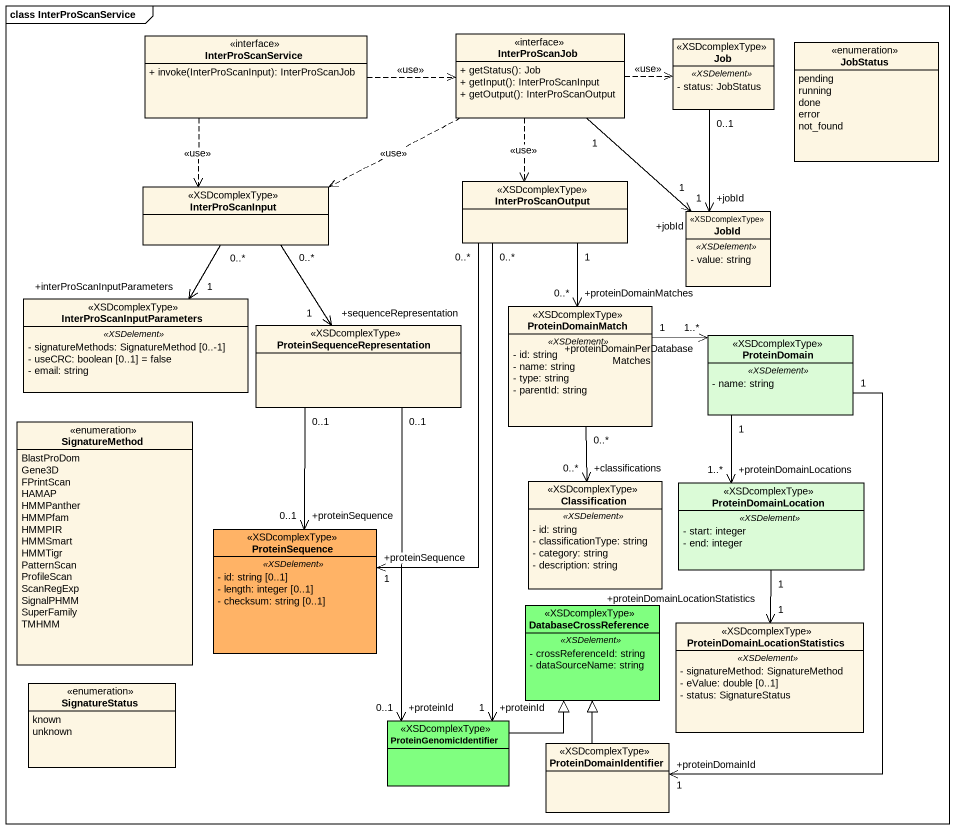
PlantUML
@startuml
mainframe class InterProScanService
hide circle
hide empty members
skinparam classAttributeIconSize 0
class InterProScanService <<interface>> {
  + invoke(InterProScanInput): InterProScanJob
}
class InterProScanJob <<interface>> {
  + getStatus(): Job
  + getInput(): InterProScanInput
  + getOutput(): InterProScanOutput
}
class Job <<XSDcomplexType>> {
  .. <<XSDelement>> ..
  - status: JobStatus
}
enum JobStatus {
  pending
  running
  done
  error
  not_found
}
class InterProScanInput <<XSDcomplexType>>
class InterProScanOutput <<XSDcomplexType>>
class JobId <<XSDcomplexType>> {
  .. <<XSDelement>> ..
  - value: string
}
class InterProScanInputParameters <<XSDcomplexType>> {
  .. <<XSDelement>> ..
  - signatureMethods: SignatureMethod [0..-1]
  - useCRC: boolean [0..1] = false
  - email: string
}
class "ProteinSequenceRepresentation" as ProteinSequenceRepresentatio <<XSDcomplexType>>
class ProteinDomainMatch <<XSDcomplexType>> {
  .. <<XSDelement>> ..
  - id: string
  - name: string
  - type: string
  - parentId: string
}
class ProteinDomain <<XSDcomplexType>> #DBFBD7 {
  .. <<XSDelement>> ..
  - name: string
}
enum SignatureMethod {
  BlastProDom
  Gene3D
  FPrintScan
  HAMAP
  HMMPanther
  HMMPfam
  HMMPIR
  HMMSmart
  HMMTigr
  PatternScan
  ProfileScan
  ScanRegExp
  SignalPHMM
  SuperFamily
  TMHMM
}
class Classification <<XSDcomplexType>> {
  .. <<XSDelement>> ..
  - id: string
  - classificationType: string
  - category: string
  - description: string
}
class ProteinDomainLocation <<XSDcomplexType>> #DBFBD7 {
  .. <<XSDelement>> ..
  - start: integer
  - end: integer
}
class ProteinSequence <<XSDcomplexType>> #FFB366 {
  .. <<XSDelement>> ..
  - id: string [0..1]
  - length: integer [0..1]
  - checksum: string [0..1]
}
class DatabaseCrossReference <<XSDcomplexType>> #80FF80 {
  .. <<XSDelement>> ..
  - crossReferenceId: string
  - dataSourceName: string
}
class "ProteinDomainLocationStatistics" as ProteinDomainLocationStatist <<XSDcomplexType>> {
  .. <<XSDelement>> ..
  - signatureMethod: SignatureMethod
  - eValue: double [0..1]
  - status: SignatureStatus
}
enum SignatureStatus {
  known
  unknown
}
class ProteinGenomicIdentifier <<XSDcomplexType>> #80FF80
class ProteinDomainIdentifier <<XSDcomplexType>>
InterProScanService .right.> InterProScanJob : <<use>>
InterProScanService ..> InterProScanInput : <<use>>
InterProScanJob .right.> Job : <<use>>
InterProScanJob .left.> InterProScanInput : <<use>>
InterProScanJob ..> InterProScanOutput : <<use>>
InterProScanJob "1" --> "+jobId\n1" JobId
Job "0..1" --> "+jobId\n1" JobId
InterProScanInput "0..*" --> "+interProScanInputParameters\n1" InterProScanInputParameters
InterProScanInput "0..*" --> "+sequenceRepresentation\n1" ProteinSequenceRepresentatio
InterProScanOutput "1" --> "+proteinDomainMatches\n0..*" ProteinDomainMatch
InterProScanOutput "0..*" --> "+proteinSequence\n1" ProteinSequence
InterProScanOutput "0..*" --> "+proteinId\n1" ProteinGenomicIdentifier
ProteinSequenceRepresentatio "0..1" --> "+proteinSequence\n0..1" ProteinSequence
ProteinSequenceRepresentatio "0..1" --> "+proteinId\n0..1" ProteinGenomicIdentifier
ProteinDomainMatch "1" -right-> "+proteinDomainPerDatabaseMatches\n1..*" ProteinDomain
ProteinDomainMatch "0..*" --> "+classifications\n0..*" Classification
ProteinDomain "1" --> "+proteinDomainLocations\n1..*" ProteinDomainLocation
ProteinDomain "1" --> "+proteinDomainId\n1" ProteinDomainIdentifier
ProteinDomainLocation "1" --> "+proteinDomainLocationStatistics\n1" ProteinDomainLocationStatist
ProteinGenomicIdentifier -up-|> DatabaseCrossReference
ProteinDomainIdentifier -up-|> DatabaseCrossReference
@enduml
